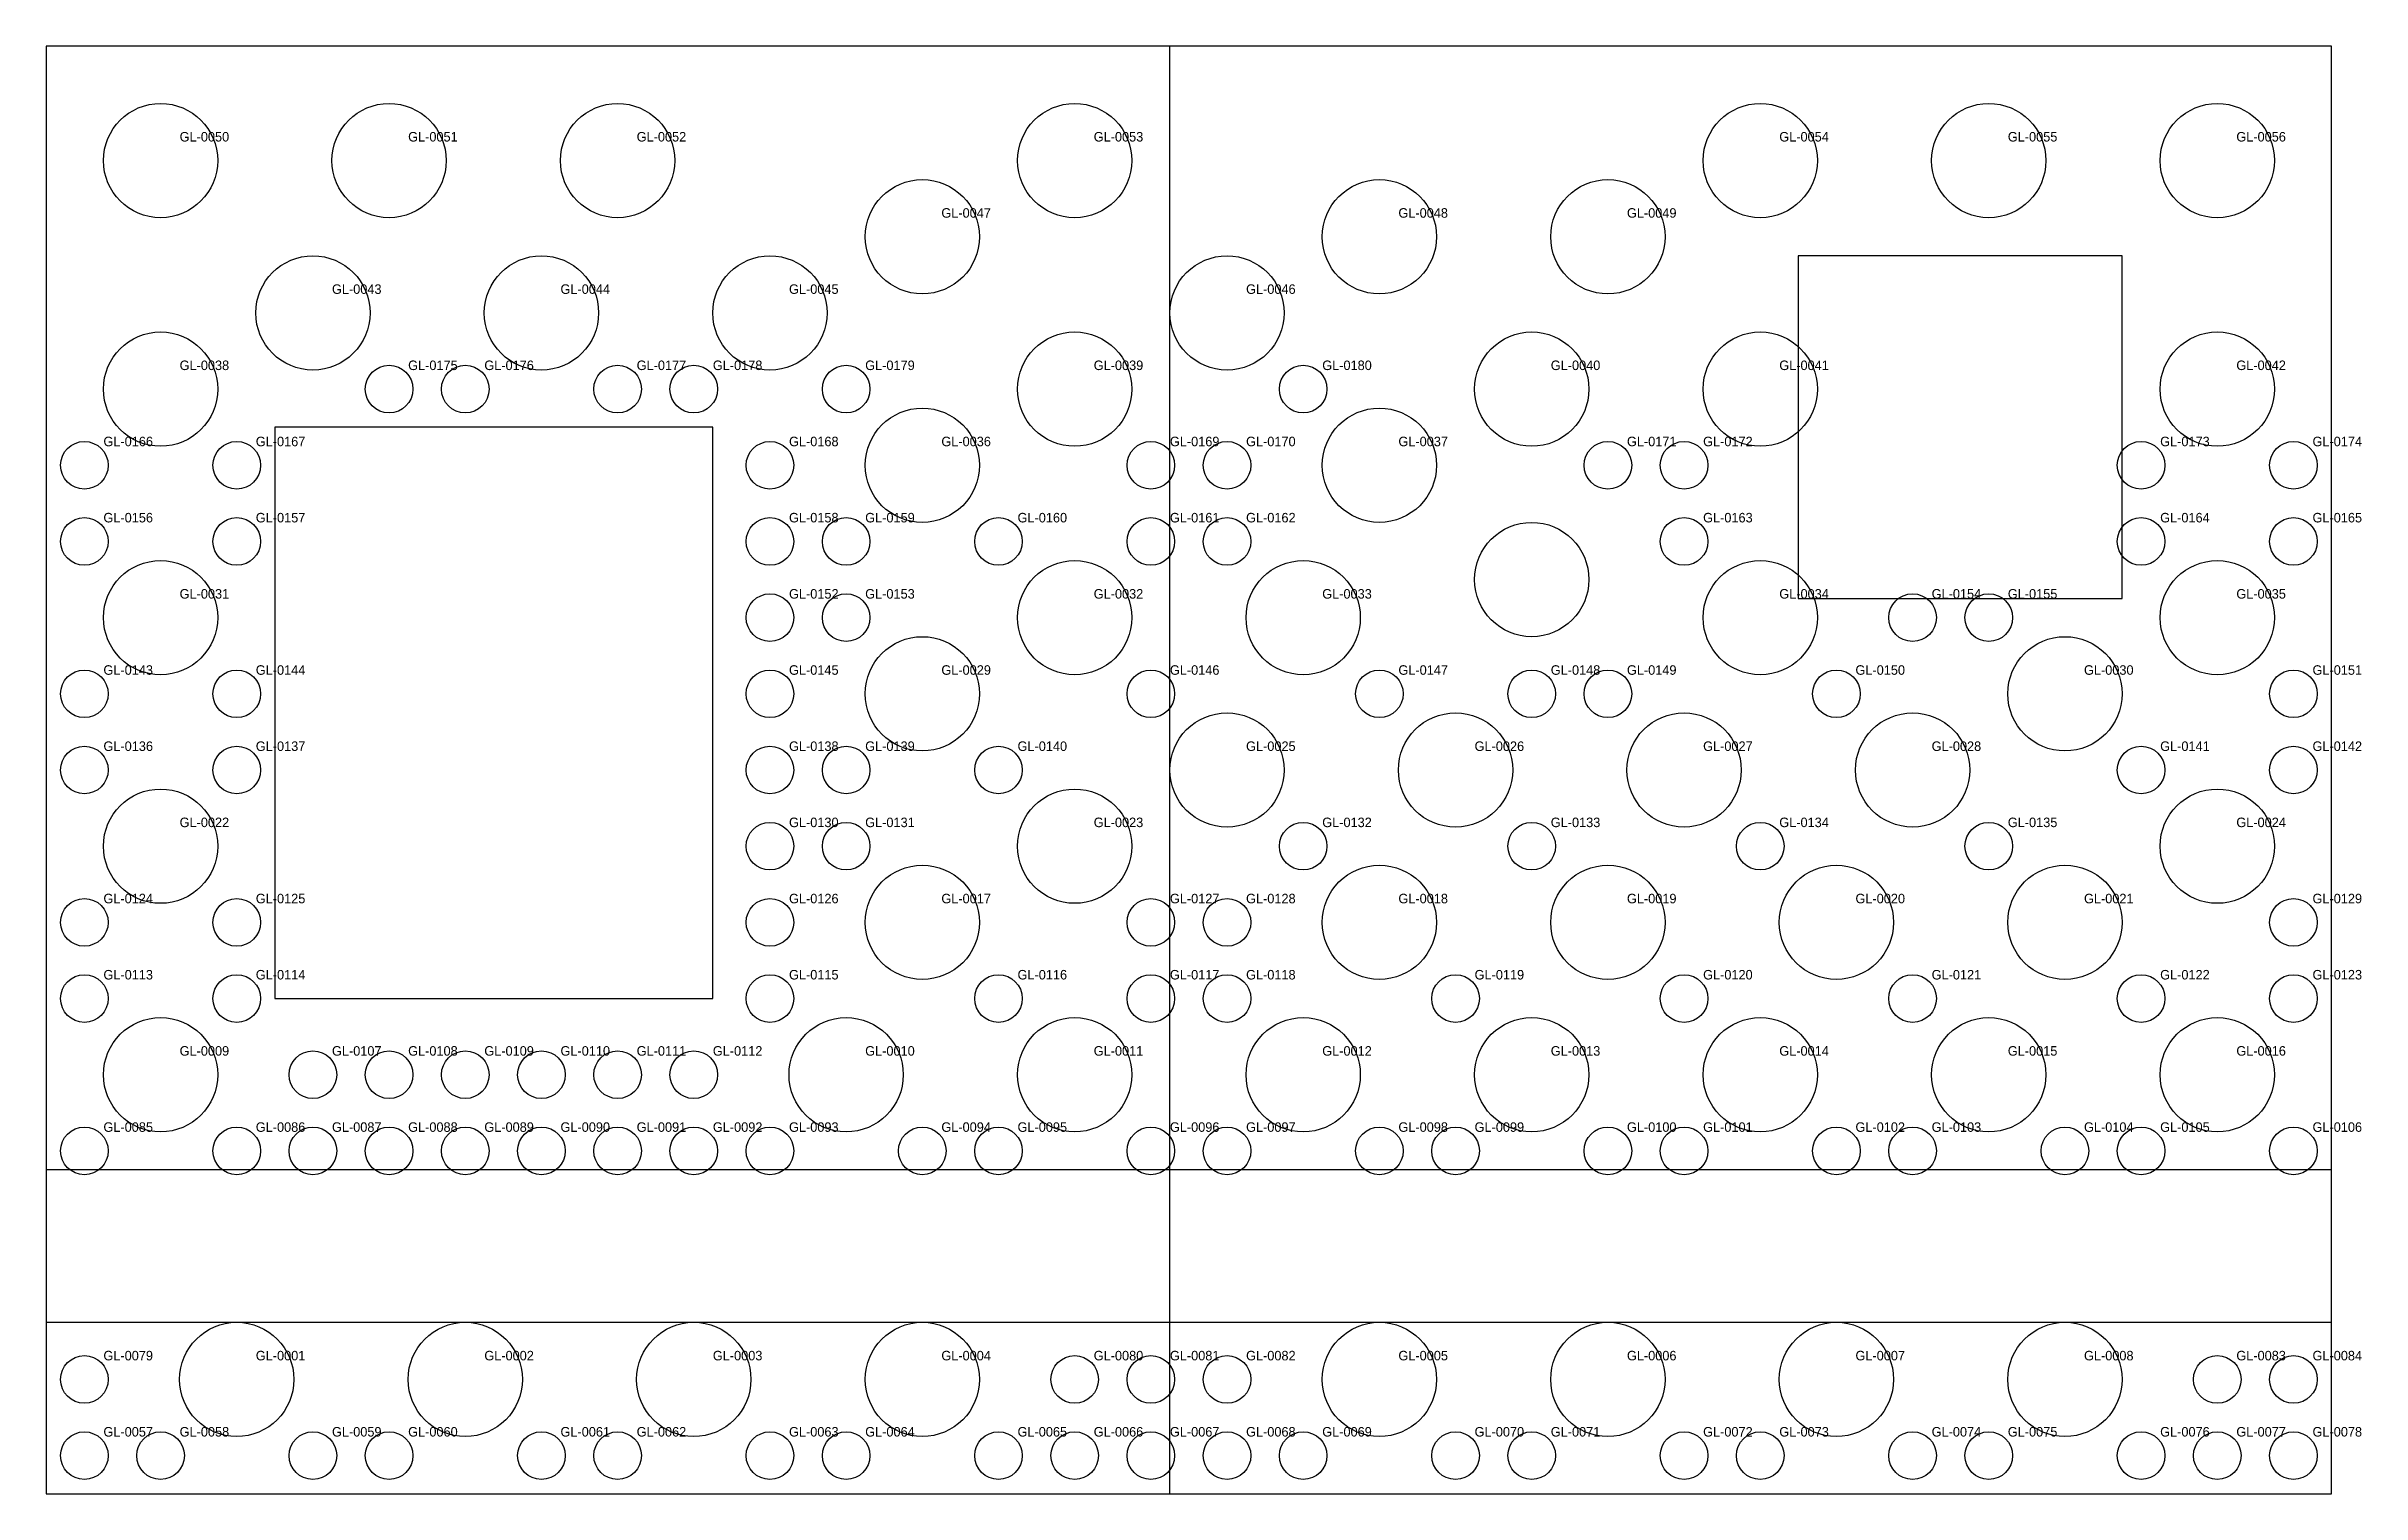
# Model space of a CAD drawing. Header units: metres. Extents: x 0 to 122, y 0 to 76.
import ezdxf

# ---------------------------------------------------------------- set-up
doc = ezdxf.new("R2010")
doc.units = ezdxf.units.M
for name, color, linetype in [('GREENLEAVES_LABELS', 7, 'CONTINUOUS'), ('GREENLEAVES_SHRUBS', 94, 'CONTINUOUS'), ('GREENLEAVES_TREES', 3, 'CONTINUOUS')]:
    doc.layers.add(name, color=color, linetype=linetype)

msp = doc.modelspace()

# ---------------------------------------------------------------- linework, layer by layer
at = {"layer": 'GREENLEAVES_SHRUBS'}
for centre in [(18, 58), (22, 58), (30, 58), (34, 58), (42, 58), (66, 58), (2, 54), (10, 54), (38, 54), (58, 54), (62, 54), (82, 54), (86, 54), (110, 54), (118, 54), (2, 50), (10, 50), (38, 50), (42, 50), (50, 50), (58, 50), (62, 50), (86, 50), (110, 50), (118, 50), (38, 46), (42, 46), (98, 46), (102, 46), (2, 42), (10, 42), (38, 42), (58, 42), (70, 42), (78, 42), (82, 42), (94, 42), (118, 42), (2, 38), (10, 38), (38, 38), (42, 38), (50, 38), (110, 38), (118, 38), (38, 34), (42, 34), (66, 34), (78, 34), (90, 34), (102, 34), (2, 30), (10, 30), (38, 30), (58, 30), (62, 30), (118, 30), (2, 26), (10, 26), (38, 26), (50, 26), (58, 26), (62, 26), (74, 26), (86, 26), (98, 26), (110, 26), (118, 26), (14, 22), (18, 22), (22, 22), (26, 22), (30, 22), (34, 22), (2, 18), (10, 18), (14, 18), (18, 18), (22, 18), (26, 18), (30, 18), (34, 18), (38, 18), (46, 18), (50, 18), (58, 18), (62, 18), (70, 18), (74, 18), (82, 18), (86, 18), (94, 18), (98, 18), (106, 18), (110, 18), (118, 18), (2, 6), (54, 6), (58, 6), (62, 6), (114, 6), (118, 6), (2, 2), (6, 2), (14, 2), (18, 2), (26, 2), (30, 2), (38, 2), (42, 2), (50, 2), (54, 2), (58, 2), (62, 2), (66, 2), (74, 2), (78, 2), (86, 2), (90, 2), (98, 2), (102, 2), (110, 2), (114, 2), (118, 2)]:
    msp.add_circle(centre, 1.25, dxfattribs=at)
at = {"layer": 'GREENLEAVES_TREES'}
for centre in [(6, 70), (18, 70), (30, 70), (54, 70), (90, 70), (102, 70), (114, 70), (46, 66), (70, 66), (82, 66), (14, 62), (26, 62), (38, 62), (62, 62), (6, 58), (54, 58), (78, 58), (90, 58), (114, 58), (46, 54), (70, 54), (6, 46), (54, 46), (66, 46), (90, 46), (114, 46), (46, 42), (106, 42), (62, 38), (74, 38), (86, 38), (98, 38), (6, 34), (54, 34), (114, 34), (46, 30), (70, 30), (82, 30), (94, 30), (106, 30), (6, 22), (42, 22), (54, 22), (66, 22), (78, 22), (90, 22), (102, 22), (114, 22), (10, 6), (22, 6), (34, 6), (46, 6), (70, 6), (82, 6), (94, 6), (106, 6)]:
    msp.add_circle(centre, 3, dxfattribs=at)
at = {"layer": 'ВОДОЕМ'}
msp.add_lwpolyline([(92, 47), (109, 47), (109, 65), (92, 65)], close=True, dxfattribs=at)
at = {"layer": 'ВОДОПРОВОД'}
msp.add_line((59, 0), (59, 76), dxfattribs=at)
at = {"layer": 'ГРАНИЦА_ПРОЕКТА'}
msp.add_lwpolyline([(0, 0), (120, 0), (120, 76), (0, 76)], close=True, dxfattribs=at)
at = {"layer": 'ДОРОГА'}
msp.add_lwpolyline([(0, 9), (120, 9), (120, 17), (0, 17)], close=True, dxfattribs=at)
at = {"layer": 'ЗДАНИЕ'}
msp.add_lwpolyline([(12, 26), (35, 26), (35, 56), (12, 56)], close=True, dxfattribs=at)
at = {"layer": 'СУЩЕСТВУЮЩИЕ_ДЕРЕВЬЯ'}
msp.add_circle((78, 48), 3, dxfattribs=at)

# ---------------------------------------------------------------- texts
at = {"layer": 'GREENLEAVES_LABELS'}
for s, p in [('GL-0050', (7, 71)), ('GL-0051', (19, 71)), ('GL-0052', (31, 71)), ('GL-0053', (55, 71)), ('GL-0054', (91, 71)), ('GL-0055', (103, 71)), ('GL-0056', (115, 71)), ('GL-0047', (47, 67)), ('GL-0048', (71, 67)), ('GL-0049', (83, 67)), ('GL-0043', (15, 63)), ('GL-0044', (27, 63)), ('GL-0045', (39, 63)), ('GL-0046', (63, 63)), ('GL-0038', (7, 59)), ('GL-0175', (19, 59)), ('GL-0176', (23, 59)), ('GL-0177', (31, 59)), ('GL-0178', (35, 59)), ('GL-0179', (43, 59)), ('GL-0039', (55, 59)), ('GL-0180', (67, 59)), ('GL-0040', (79, 59)), ('GL-0041', (91, 59)), ('GL-0042', (115, 59)), ('GL-0166', (3, 55)), ('GL-0167', (11, 55)), ('GL-0168', (39, 55)), ('GL-0036', (47, 55)), ('GL-0169', (59, 55)), ('GL-0170', (63, 55)), ('GL-0037', (71, 55)), ('GL-0171', (83, 55)), ('GL-0172', (87, 55)), ('GL-0173', (111, 55)), ('GL-0174', (119, 55)), ('GL-0156', (3, 51)), ('GL-0157', (11, 51)), ('GL-0158', (39, 51)), ('GL-0159', (43, 51)), ('GL-0160', (51, 51)), ('GL-0161', (59, 51)), ('GL-0162', (63, 51)), ('GL-0163', (87, 51)), ('GL-0164', (111, 51)), ('GL-0165', (119, 51)), ('GL-0031', (7, 47)), ('GL-0152', (39, 47)), ('GL-0153', (43, 47)), ('GL-0032', (55, 47)), ('GL-0033', (67, 47)), ('GL-0034', (91, 47)), ('GL-0154', (99, 47)), ('GL-0155', (103, 47)), ('GL-0035', (115, 47)), ('GL-0143', (3, 43)), ('GL-0144', (11, 43)), ('GL-0145', (39, 43)), ('GL-0029', (47, 43)), ('GL-0146', (59, 43)), ('GL-0147', (71, 43)), ('GL-0148', (79, 43)), ('GL-0149', (83, 43)), ('GL-0150', (95, 43)), ('GL-0030', (107, 43)), ('GL-0151', (119, 43)), ('GL-0136', (3, 39)), ('GL-0137', (11, 39)), ('GL-0138', (39, 39)), ('GL-0139', (43, 39)), ('GL-0140', (51, 39)), ('GL-0025', (63, 39)), ('GL-0026', (75, 39)), ('GL-0027', (87, 39)), ('GL-0028', (99, 39)), ('GL-0141', (111, 39)), ('GL-0142', (119, 39)), ('GL-0022', (7, 35)), ('GL-0130', (39, 35)), ('GL-0131', (43, 35)), ('GL-0023', (55, 35)), ('GL-0132', (67, 35)), ('GL-0133', (79, 35)), ('GL-0134', (91, 35)), ('GL-0135', (103, 35)), ('GL-0024', (115, 35)), ('GL-0124', (3, 31)), ('GL-0125', (11, 31)), ('GL-0126', (39, 31)), ('GL-0017', (47, 31)), ('GL-0127', (59, 31)), ('GL-0128', (63, 31)), ('GL-0018', (71, 31)), ('GL-0019', (83, 31)), ('GL-0020', (95, 31)), ('GL-0021', (107, 31)), ('GL-0129', (119, 31)), ('GL-0113', (3, 27)), ('GL-0114', (11, 27)), ('GL-0115', (39, 27)), ('GL-0116', (51, 27)), ('GL-0117', (59, 27)), ('GL-0118', (63, 27)), ('GL-0119', (75, 27)), ('GL-0120', (87, 27)), ('GL-0121', (99, 27)), ('GL-0122', (111, 27)), ('GL-0123', (119, 27)), ('GL-0009', (7, 23)), ('GL-0107', (15, 23)), ('GL-0108', (19, 23)), ('GL-0109', (23, 23)), ('GL-0110', (27, 23)), ('GL-0111', (31, 23)), ('GL-0112', (35, 23)), ('GL-0010', (43, 23)), ('GL-0011', (55, 23)), ('GL-0012', (67, 23)), ('GL-0013', (79, 23)), ('GL-0014', (91, 23)), ('GL-0015', (103, 23)), ('GL-0016', (115, 23)), ('GL-0085', (3, 19)), ('GL-0086', (11, 19)), ('GL-0087', (15, 19)), ('GL-0088', (19, 19)), ('GL-0089', (23, 19)), ('GL-0090', (27, 19)), ('GL-0091', (31, 19)), ('GL-0092', (35, 19)), ('GL-0093', (39, 19)), ('GL-0094', (47, 19)), ('GL-0095', (51, 19)), ('GL-0096', (59, 19)), ('GL-0097', (63, 19)), ('GL-0098', (71, 19)), ('GL-0099', (75, 19)), ('GL-0100', (83, 19)), ('GL-0101', (87, 19)), ('GL-0102', (95, 19)), ('GL-0103', (99, 19)), ('GL-0104', (107, 19)), ('GL-0105', (111, 19)), ('GL-0106', (119, 19)), ('GL-0079', (3, 7)), ('GL-0001', (11, 7)), ('GL-0002', (23, 7)), ('GL-0003', (35, 7)), ('GL-0004', (47, 7)), ('GL-0080', (55, 7)), ('GL-0081', (59, 7)), ('GL-0082', (63, 7)), ('GL-0005', (71, 7)), ('GL-0006', (83, 7)), ('GL-0007', (95, 7)), ('GL-0008', (107, 7)), ('GL-0083', (115, 7)), ('GL-0084', (119, 7)), ('GL-0057', (3, 3)), ('GL-0058', (7, 3)), ('GL-0059', (15, 3)), ('GL-0060', (19, 3)), ('GL-0061', (27, 3)), ('GL-0062', (31, 3)), ('GL-0063', (39, 3)), ('GL-0064', (43, 3)), ('GL-0065', (51, 3)), ('GL-0066', (55, 3)), ('GL-0067', (59, 3)), ('GL-0068', (63, 3)), ('GL-0069', (67, 3)), ('GL-0070', (75, 3)), ('GL-0071', (79, 3)), ('GL-0072', (87, 3)), ('GL-0073', (91, 3)), ('GL-0074', (99, 3)), ('GL-0075', (103, 3)), ('GL-0076', (111, 3)), ('GL-0077', (115, 3)), ('GL-0078', (119, 3))]:
    msp.add_text(s, height=0.5, dxfattribs=at).set_placement(p)

doc.saveas('drawing.dxf')
